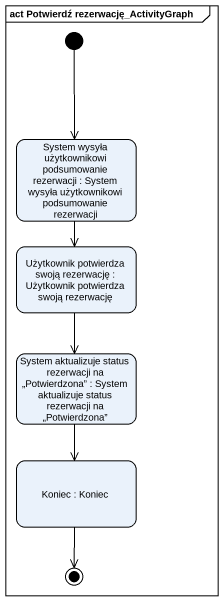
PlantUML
@startuml
mainframe act Potwierdź rezerwację_ActivityGraph
hide empty description
state "System wysyła użytkownikowi podsumowanie rezerwacji : System wysyła użytkownikowi podsumowanie rezerwacji" as System_wysyła_użytkownikowi
state "Użytkownik potwierdza swoją rezerwację : Użytkownik potwierdza swoją rezerwację" as Użytkownik_potwierdza_swoją
state "System aktualizuje status rezerwacji na „Potwierdzona” : System aktualizuje status rezerwacji na „Potwierdzona”" as System_aktualizuje_status
state "Koniec : Koniec" as Koniec
[*] --> System_wysyła_użytkownikowi
System_wysyła_użytkownikowi --> Użytkownik_potwierdza_swoją
Użytkownik_potwierdza_swoją --> System_aktualizuje_status
System_aktualizuje_status --> Koniec
Koniec --> [*]
@enduml
